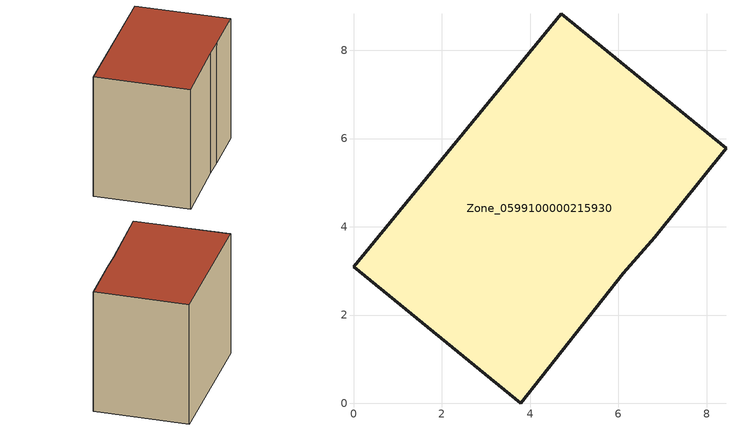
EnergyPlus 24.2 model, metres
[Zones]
Zone_0599100000215930
 floor ground (C_G): 6.82,3.77 6.11,2.95 3.79,0 0,3.1 4.71,8.83 8.44,5.78 z0
 wall outside (C_F): 6.82,3.77 8.44,5.78 4.71,8.83 0,3.1 3.79,0 6.11,2.95 6.82,3.77 z0:6.59
 roof outside (C_R): 6.11,2.95 6.82,3.77 8.44,5.78 4.71,8.83 0,3.1 3.79,0 z6.59
[BUILDING]
Pand.0599100000215930: North Axis=0; Terrain=City; Loads Convergence Tolerance Value=0.04; Temperature Convergence Tolerance Value=0.4; Solar Distribution=FullExterior; Maximum Number of Warmup Days=25; Minimum Number of Warmup Days=1
[Site:Location]
Rotterdam.The.Hague.AP_ZH_NLD Design_Conditions: Latitude=51.96; Longitude=4.45; Time Zone=1; Elevation=-4.5
[SITE:GROUNDTEMPERATURE:BUILDINGSURFACE]
18, 18, 18, 18, 18, 18, 18, 18, 18, 18, 18, 18
[MATERIAL] Thermal Absorptance=0.9; Solar Absorptance=0.7; Visible Absorptance=0.7
Name | Roughness | Thickness | Conductivity | Density | Specific Heat
G.TC.1946 | MediumSmooth | 0.15 | 1 | 540 | 1210
F.TC.1946 | Rough | 0.3 | 0.857143 | 1920 | 840
R.TC.1946 | MediumRough | 0.2 | 0.909091 | 1500 | 1000
[CONSTRUCTION]
C_G: G.TC.1946
C_F: F.TC.1946
C_R: R.TC.1946
[ZONE]
Zone_0599100000215930: Type=1; Multiplier=1; Ceiling Height=Autocalculate; Volume=Autocalculate; Floor Area=autocalculate; Part of Total Floor Area=Yes
[ZONEINFILTRATION:DESIGNFLOWRATE]
Infil_Zone_0599100000215930: Zone or ZoneList or Space or SpaceList=Zone_0599100000215930; Schedule=AlwaysOn; Design Flow Rate Calculation Method=Flow/Area; Flow Rate per Floor Area=0.003; Constant Term Coefficient=1; Temperature Term Coefficient=0; Velocity Term Coefficient=0; Velocity Squared Term Coefficient=0
[HVACTEMPLATE:ZONE:IDEALLOADSAIRSYSTEM]
Zone_0599100000215930: Maximum Heating Supply Air Temperature=50; Minimum Cooling Supply Air Temperature=13; Maximum Heating Supply Air Humidity Ratio=0.0156; Minimum Cooling Supply Air Humidity Ratio=0.0077; Heating Limit=NoLimit; Cooling Limit=NoLimit; Dehumidification Control Type=ConstantSensibleHeatRatio; Cooling Sensible Heat Ratio=0.7; Dehumidification Setpoint=60; Humidification Control Type=None; Humidification Setpoint=30; Outdoor Air Method=None; Outdoor Air Flow Rate per Person=0.00944; Outdoor Air Flow Rate per Zone Floor Area=0; Outdoor Air Flow Rate per Zone=0; Demand Controlled Ventilation Type=None; Outdoor Air Economizer Type=NoEconomizer; Heat Recovery Type=None; Sensible Heat Recovery Effectiveness=0.7; Latent Heat Recovery Effectiveness=0.65
[ZONECONTROL:THERMOSTAT]
ThermostatControl_Zone_0599100000215930: Zone or ZoneList=Zone_0599100000215930; Control Type Schedule=DualSetpointControlType; Control 1=Thermostat_Zone_0599100000215930; Temperature Difference Between Cutout And Setpoint=0
[THERMOSTATSETPOINT:DUALSETPOINT]
Thermostat_Zone_0599100000215930: Heating Setpoint Temperature Schedule=HeatingSetpoint_Zone_0599100000215930; Cooling Setpoint Temperature Schedule=CoolingSetpoint_Zone_0599100000215930
[SCHEDULE:COMPACT]
HeatingSetpoint_Zone_0599100000215930: Through: 12/31, For: AllDays, Until: 24:00, 21
CoolingSetpoint_Zone_0599100000215930: Through: 12/31, For: AllDays, Until: 24:00, 24
DualSetpointControlType: Through: 12/31, For: AllDays, Until: 24:00, 4
AlwaysOn: Through: 12/31, For: AllDays, Until: 24:00, 1
